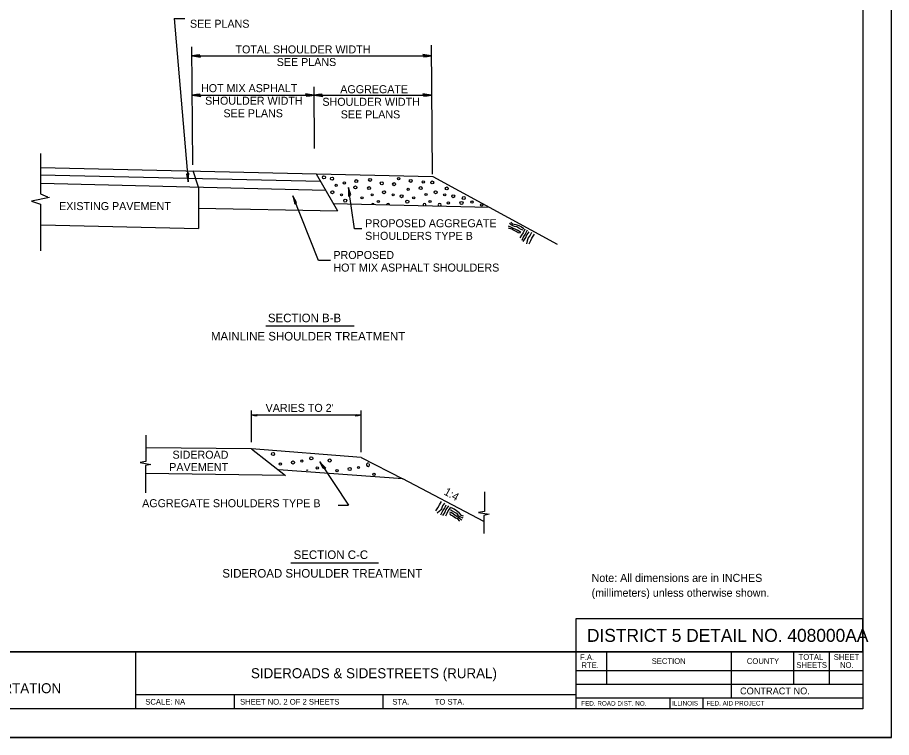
# Model space of a CAD drawing. Extents: x 99425 to 100785, y 99176 to 99628.
# Drawn here: x 100478.7 to 100784.6, y 99188.3 to 99440.3 of the extents above; entities that cross this region are included whole.
import ezdxf

# ---------------------------------------------------------------- set-up
doc = ezdxf.new("R2010")
doc.units = 0
for name, color, linetype in [('Aerial Survey_TIN', 7, 'Continuous'), ('Design_PR_Roadway Dimensions', 7, 'Continuous'), ('Level 35', 7, 'Continuous'), ('Level 36', 7, 'Continuous'), ('Level 43', 7, 'Continuous'), ('Level 45', 7, 'Continuous'), ('Level 53', 7, 'Continuous'), ('Sheets_50 Reference Boundary', 7, 'Continuous'), ('Sheets_General Details', 7, 'Continuous'), ('Sheets_Printer Plotting Border', 7, 'Continuous'), ('Utilities_PR_Notes', 7, 'Continuous')]:
    doc.layers.add(name, color=color, linetype=linetype)

msp = doc.modelspace()

# ---------------------------------------------------------------- linework, layer by layer
at = {"layer": 'Aerial Survey_TIN'}
for points in [[(100655.62, 99365.86), (100654.99, 99366.09), (100654.16, 99366.52), (100653.45, 99366.99), (100652.66, 99367.12), (100651.88, 99367.43), (100650.9, 99368.13)], [(100651.37, 99368.65), (100651.92, 99368.07), (100653.05, 99367.86), (100654.18, 99367.47), (100655.08, 99367), (100655.94, 99366.46)], [(100650.4, 99367.34), (100651.19, 99367.03), (100651.98, 99366.71), (100652.95, 99366.21), (100653.81, 99365.85), (100654.41, 99365.54), (100654.89, 99365.19)], [(100654.59, 99364.78), (100653.98, 99364.9), (100653.27, 99365.37), (100652.3, 99365.88), (100651.74, 99366.26), (100650.54, 99366.51)], [(100656.31, 99366.26), (100655.72, 99364.95), (100655.06, 99364.05), (100654.48, 99363.12)], [(100657.13, 99365.83), (100656.39, 99364.41), (100655.77, 99363.59), (100655.18, 99362.28)], [(100655.67, 99361.93), (100656.56, 99363.27), (100656.96, 99364.21), (100657.46, 99364.81), (100657.8, 99365.29)], [(100658.56, 99365.09), (100658.12, 99364.08), (100657.47, 99363.18), (100657.27, 99362.81), (100657.03, 99362.17), (100656.87, 99361.12)], [(100657.81, 99361.1), (100658.32, 99362.26), (100658.75, 99363.09), (100658.98, 99363.35), (100659.64, 99364.43)], [(100625.07, 99267.65), (100625.82, 99268.68), (100626.32, 99269.46), (100626.43, 99269.79), (100627.04, 99270.9)], [(100628.15, 99270.29), (100627.49, 99269.41), (100627.04, 99268.4), (100626.82, 99268.04), (100626.38, 99267.52), (100625.55, 99266.84)], [(100626.85, 99266.21), (100627.57, 99267.66), (100628.19, 99268.47), (100628.46, 99269.2), (100628.7, 99269.74)], [(100629.51, 99269.43), (100628.64, 99268.08), (100628.24, 99267.13), (100627.4, 99265.97)], [(100630.29, 99268.93), (100629.44, 99267.76), (100629, 99266.75), (100628.48, 99265.78)], [(100629.86, 99266.7), (100630.27, 99266.23), (100631.03, 99265.85), (100631.95, 99265.26), (100632.57, 99264.97), (100633.38, 99264.05)], [(100634.17, 99264.35), (100633.51, 99264.87), (100632.84, 99265.4), (100631.92, 99265.99), (100631.18, 99266.56), (100630.61, 99266.92), (100630.07, 99267.17)], [(100630.28, 99268.13), (100630.8, 99267.7), (100631.59, 99267.2), (100632.34, 99266.81), (100632.85, 99266.19), (100633.51, 99265.67), (100634.6, 99265.17)], [(100634.82, 99265.83), (100634.05, 99266.03), (100633.3, 99266.9), (100632.4, 99267.68), (100631.54, 99268.23), (100630.64, 99268.7)]]:
    msp.add_lwpolyline(points, dxfattribs=at)
at = {"layer": 'Level 35'}
for p, q in [((100486.83, 99392.66), (100486.83, 99378.52)), ((100486.83, 99387.78), (100624.01, 99384.67)), ((100542.11, 99380.89), (100540.24, 99386.57)), ((100486.83, 99385.2), (100584.73, 99382.98)), ((100583.21, 99385.6), (100590.75, 99372.63)), ((100624.01, 99384.67), (100667.57, 99360.96)), ((100486.83, 99382.25), (100586.58, 99379.8)), ((100542.11, 99380.89), (100542.11, 99366.41)), ((100489.88, 99377.28), (100483.64, 99376.03)), ((100486.83, 99378.52), (100489.23, 99377.49)), ((100483.64, 99376.03), (100486.83, 99374.91)), ((100486.83, 99374.91), (100486.83, 99358.61)), ((100589.24, 99375.23), (100643.82, 99373.89)), ((100542.11, 99373.59), (100590.75, 99372.63)), ((100487.03, 99367.77), (100542.11, 99366.41)), ((100523.69, 99294.13), (100523.69, 99284.93)), ((100560.64, 99289.29), (100523.69, 99289.73)), ((100599, 99286.27), (100560.64, 99289.29)), ((100560.64, 99289.29), (100572.48, 99280.07)), ((100599, 99286.27), (100613.51, 99278.87)), ((100523.69, 99284.93), (100521.61, 99284.52)), ((100521.61, 99284.52), (100525.36, 99283.89)), ((100525.36, 99283.89), (100523.48, 99283.48)), ((100523.48, 99283.48), (100523.48, 99273.98)), ((100613.51, 99278.87), (100570.02, 99281.99)), ((100572.48, 99280.07), (100523.5, 99280.66)), ((100641.92, 99263.89), (100613.51, 99278.87)), ((100642.15, 99274.35), (100642.15, 99267.47)), ((100642.15, 99267.47), (100640.07, 99267.05)), ((100640.07, 99267.05), (100643.82, 99266.43)), ((100643.82, 99266.43), (100641.95, 99266.01)), ((100641.95, 99266.01), (100641.95, 99259.76))]:
    msp.add_line(p, q, dxfattribs=at)
for centre in [(100585.97, 99384.35), (100588.79, 99383.87), (100597.25, 99383.03), (100602.12, 99383.45), (100616.34, 99383.09), (100623.84, 99382.55), (100596.95, 99380.81), (100601.76, 99380.56), (100606.2, 99382.25), (100610.52, 99381.95), (100619.83, 99380.56), (100628.95, 99380.45), (100588.91, 99379.13), (100606.98, 99379.13), (100613.12, 99377.73), (100625.05, 99379.13), (100631.19, 99377.73), (100634.89, 99377.09), (100593.42, 99376.19), (100615.14, 99375.83), (100634.09, 99375.37)]:
    msp.add_circle(centre, 0.531, dxfattribs=at)
for centre, start, end in [((100603.08, 99374.67), 23.5902, 153.5954), ((100608.38, 99374.67), 8.8329, 168.3527), ((100621.15, 99374.67), 334.2272, 202.9585), ((100626.45, 99374.67), 317.4937, 219.6919)]:
    msp.add_arc(centre, 0.531, start, end, dxfattribs=at)
for centre in [(100612.09, 99383.85), (100620.73, 99382.71), (100590.24, 99381.57), (100593.13, 99382.37), (100615.45, 99380.13), (100592.1, 99378.21), (100599.31, 99377.18), (100602.85, 99378.21), (100610.17, 99378.21), (100617.39, 99377.18), (100621.69, 99378.33), (100628.24, 99378.21), (100605.01, 99375.89), (100623.08, 99375.89), (100629.49, 99375.39), (100637.77, 99375.69), (100641.13, 99374.67)]:
    msp.add_ellipse(centre, major_axis=(0, 0.387), ratio=0.998512, dxfattribs=at)
at = {"layer": 'Level 36'}
for centre in [(100568.16, 99287.51), (100575.16, 99284.57), (100581.55, 99286.02), (100587.99, 99285.26), (100594.99, 99282.31)]:
    msp.add_circle(centre, 0.554, dxfattribs=at)
for centre, start, end in [((100601.38, 99283.77), 74.5725, 29.6454), ((100580.1, 99281.37), 47.2688, 130.3729)]:
    msp.add_arc(centre, 0.554, start, end, dxfattribs=at)
for centre in [(100578.23, 99285.06), (100570.71, 99283.99), (100583.6, 99282.65), (100590.54, 99281.74), (100598.06, 99282.81), (100603.43, 99280.4)]:
    msp.add_ellipse(centre, major_axis=(0, 0.403), ratio=0.998512, dxfattribs=at)
at = {"layer": 'Level 43'}
for p, q in [((100540.1, 99388.69), (100539.78, 99430.02)), ((100623.92, 99385.5), (100623.58, 99430.61)), ((100539.81, 99426.85), (100623.6, 99426.85)), ((100582.66, 99394.37), (100582.5, 99416.06)), ((100539.91, 99413.08), (100623.6, 99413.08)), ((100560.64, 99291.69), (100560.64, 99302.74)), ((100599.02, 99301.07), (100560.64, 99301.07)), ((100599, 99288.15), (100599, 99302.74))]:
    msp.add_line(p, q, dxfattribs=at)
for points in [[(100542.56, 99426.81), (100542.47, 99427.22), (100541.31, 99427.05), (100539.81, 99426.85), (100541.41, 99426.63), (100542.81, 99426.39), (100542.56, 99426.81), (100542.44, 99427.08), (100540.81, 99426.85), (100542.59, 99426.54), (100542.33, 99426.89), (100541.58, 99426.84), (100542.3, 99426.73)], [(100620.85, 99426.89), (100620.94, 99426.48), (100622.1, 99426.66), (100623.6, 99426.85), (100622, 99427.07), (100620.6, 99427.32), (100620.85, 99426.89), (100620.97, 99426.62), (100622.59, 99426.85), (100620.82, 99427.17), (100621.08, 99426.82), (100621.83, 99426.86), (100621.11, 99426.97)], [(100579.79, 99413.12), (100579.88, 99412.71), (100581.04, 99412.88), (100582.54, 99413.08), (100580.94, 99413.3), (100579.54, 99413.54), (100579.79, 99413.12), (100579.91, 99412.85), (100581.54, 99413.08), (100579.76, 99413.39), (100580.02, 99413.04), (100580.77, 99413.09), (100580.05, 99413.2)], [(100620.85, 99413.12), (100620.94, 99412.71), (100622.1, 99412.88), (100623.6, 99413.08), (100622, 99413.3), (100620.6, 99413.54), (100620.85, 99413.12), (100620.97, 99412.85), (100622.59, 99413.08), (100620.82, 99413.39), (100621.08, 99413.04), (100621.83, 99413.09), (100621.11, 99413.2)], [(100542.67, 99413.04), (100542.58, 99413.45), (100541.41, 99413.27), (100539.91, 99413.08), (100541.51, 99412.86), (100542.91, 99412.61), (100542.67, 99413.04), (100542.54, 99413.31), (100540.92, 99413.08), (100542.7, 99412.76), (100542.43, 99413.11), (100541.69, 99413.07), (100542.41, 99412.96)], [(100585.3, 99413.04), (100585.2, 99413.45), (100584.04, 99413.27), (100582.54, 99413.08), (100584.14, 99412.86), (100585.54, 99412.61), (100585.3, 99413.04), (100585.17, 99413.31), (100583.55, 99413.08), (100585.32, 99412.76), (100585.06, 99413.11), (100584.32, 99413.07), (100585.03, 99412.96)], [(100562.48, 99301.1), (100562.42, 99300.82), (100561.64, 99300.94), (100560.64, 99301.07), (100561.71, 99301.22), (100562.64, 99301.38), (100562.48, 99301.1), (100562.4, 99300.92), (100561.31, 99301.07), (100562.5, 99301.28), (100562.32, 99301.05), (100561.83, 99301.08), (100562.3, 99301.15)], [(100597.18, 99301.04), (100597.24, 99301.32), (100598.02, 99301.2), (100599.02, 99301.07), (100597.95, 99300.93), (100597.02, 99300.76), (100597.18, 99301.04), (100597.26, 99301.23), (100598.35, 99301.07), (100597.16, 99300.86), (100597.34, 99301.1), (100597.83, 99301.06), (100597.35, 99300.99)]]:
    msp.add_lwpolyline(points, dxfattribs=at)
at = {"layer": 'Level 53'}
for p, q in [((100533.52, 99439.97), (100537.29, 99439.97)), ((100533.52, 99439.97), (100538.46, 99382.78)), ((100596.6, 99366.27), (100594.61, 99380.75)), ((100584.02, 99355.28), (100575.09, 99377.88)), ((100599.27, 99366.27), (100596.6, 99366.27)), ((100588.27, 99355.28), (100584.02, 99355.28)), ((100584.51, 99284.85), (100594.55, 99269.69)), ((100590.91, 99269.69), (100594.55, 99269.69))]:
    msp.add_line(p, q, dxfattribs=at)
for points in [[(100538.26, 99385.53), (100537.86, 99385.4), (100538.14, 99384.25), (100538.46, 99382.78), (100538.54, 99384.39), (100538.66, 99385.81), (100538.26, 99385.53), (100538, 99385.38), (100538.37, 99383.78), (100538.53, 99385.58), (100538.21, 99385.29), (100538.32, 99384.55), (100538.36, 99385.27)], [(100594.96, 99378.02), (100595.35, 99378.17), (100595.01, 99379.3), (100594.61, 99380.75), (100594.61, 99379.14), (100594.57, 99377.71), (100594.96, 99378.02), (100595.21, 99378.18), (100594.75, 99379.75), (100594.69, 99377.95), (100595, 99378.26), (100594.84, 99378.99), (100594.84, 99378.27)], [(100576.04, 99375.29), (100576.39, 99375.52), (100575.8, 99376.55), (100575.09, 99377.88), (100575.46, 99376.3), (100575.73, 99374.91), (100576.04, 99375.29), (100576.25, 99375.5), (100575.45, 99376.94), (100575.79, 99375.17), (100576.03, 99375.54), (100575.71, 99376.22), (100575.87, 99375.51)], [(100586.1, 99282.59), (100585.71, 99282.44), (100585.19, 99283.5), (100584.51, 99284.85), (100585.59, 99283.65), (100586.59, 99282.63), (100586.1, 99282.59), (100585.8, 99282.54), (100585.08, 99284.02), (100586.34, 99282.73), (100585.9, 99282.75), (100585.52, 99283.39), (100586.02, 99282.86)]]:
    msp.add_lwpolyline(points, dxfattribs=at)
at = {"layer": 'Sheets_50 Reference Boundary'}
msp.add_lwpolyline([(100144.57, 99618.33), (100774.57, 99618.33), (100774.57, 99218.34), (100144.57, 99218.34)], close=True, dxfattribs=at)
at = {"layer": 'Sheets_General Details'}
for p, q in [((100784.57, 99188.34), (100784.57, 99628.34)), ((100144.57, 99218.34), (100774.57, 99218.34)), ((100520.05, 99218.34), (100520.05, 99198.34)), ((100674.05, 99218.34), (100674.05, 99198.34)), ((100684.85, 99218.34), (100684.85, 99207.03)), ((100728.45, 99218.34), (100728.45, 99202.23)), ((100750.3, 99218.34), (100750.3, 99207.03)), ((100762.71, 99218.34), (100762.71, 99207.03)), ((100674.05, 99211.83), (100774.57, 99211.83)), ((100674.05, 99207.03), (100774.57, 99207.03)), ((100520.05, 99203.34), (100674.05, 99203.34)), ((100554.57, 99203.34), (100554.57, 99198.34)), ((100606.57, 99203.34), (100606.57, 99198.34)), ((100674.05, 99202.23), (100774.57, 99202.23)), ((100707, 99202.23), (100707, 99198.34)), ((100718.6, 99202.23), (100718.6, 99198.34)), ((100784.57, 99188.34), (100104.57, 99188.34))]:
    msp.add_line(p, q, dxfattribs=at)
for points in [[(100144.57, 99618.34), (100774.57, 99618.34), (100774.57, 99198.34), (100144.57, 99198.34)], [(100674.05, 99218.34), (100774.57, 99218.34), (100774.57, 99229.83), (100674.05, 99229.83)]]:
    msp.add_lwpolyline(points, close=True, dxfattribs=at)
at = {"layer": 'Sheets_Printer Plotting Border'}
msp.add_lwpolyline([(100104.57, 99188.34), (100784.57, 99188.34), (100784.57, 99628.34), (100104.57, 99628.34)], close=True, dxfattribs=at)
at = {"layer": 'Utilities_PR_Notes'}
for p, q in [((100565.65, 99332.43), (100596.5, 99332.43)), ((100605.04, 99249.35), (100574.43, 99249.35))]:
    msp.add_line(p, q, dxfattribs=at)

# ---------------------------------------------------------------- texts
at = {"layer": 'Design_PR_Roadway Dimensions'}
for s, p in [('TOTAL SHOULDER WIDTH', (100555.02, 99427.7)), ('SEE PLANS', (100569.44, 99423.3)), ('HOT MIX ASPHALT', (100542.95, 99414.15)), ('AGGREGATE', (100591.68, 99413.77)), ('SHOULDER WIDTH', (100544.39, 99409.75)), ('SHOULDER WIDTH', (100585.43, 99409.37)), ('SEE PLANS', (100550.8, 99405.35)), ('SEE PLANS', (100591.84, 99404.97))]:
    msp.add_text(s, height=2.8, dxfattribs=at).set_placement(p)
for s, rotation, p in [("VARIES TO 2'", 360, (100565.56, 99302.27)), ('1:4', 330.6968, (100627.68, 99273.52))]:
    msp.add_text(s, height=2.8, rotation=rotation, dxfattribs=at).set_placement(p)
at = {"layer": 'Level 45'}
for s, p in [('SECTION B-B', (100566.35, 99333.64)), ('MAINLINE SHOULDER TREATMENT', (100546.42, 99327.25)), ('SECTION C-C', (100575.34, 99250.8)), ('SIDEROAD SHOULDER TREATMENT', (100550.41, 99244.29))]:
    msp.add_text(s, height=3, dxfattribs=at).set_placement(p)
at = {"layer": 'Level 53'}
for s, p in [('SEE PLANS', (100539.08, 99436.68)), ('EXISTING PAVEMENT', (100493.29, 99372.88)), ('PROPOSED AGGREGATE', (100600.39, 99366.87)), ('SHOULDERS TYPE B', (100600.39, 99362.47)), ('PROPOSED', (100589.27, 99355.77)), ('HOT MIX ASPHALT SHOULDERS', (100589.27, 99351.37)), ('SIDEROAD', (100532.98, 99285.89)), ('PAVEMENT', (100531.84, 99281.57)), ('AGGREGATE SHOULDERS TYPE B', (100522.35, 99268.92))]:
    msp.add_text(s, height=2.8, dxfattribs=at).set_placement(p)
at = {"layer": 'Sheets_General Details'}
for s, height, p in [('Note: All dimensions are in INCHES', 2.8003, (100679.62, 99242.79)), ('(millimeters) unless otherwise shown.', 2.8003, (100679.62, 99237.59)), ('DISTRICT 5 DETAIL NO. 408000AA', 4.5381, (100677.99, 99221.81)), ('F.A. ', 2, (100675.6, 99215.44)), ('SECTION', 2, (100700.66, 99214.08)), ('COUNTY', 2, (100733.94, 99214.08)), ('SHEETS', 2, (100751.28, 99212.71)), ('TOTAL', 2, (100752.06, 99215.51)), ('SHEET', 2, (100764.36, 99215.51)), ('NO.', 2, (100766.56, 99212.71)), ('SIDEROADS & SIDESTREETS (RURAL)', 3.5, (100560.42, 99209.09)), ('RTE.', 2, (100676.06, 99212.64)), ('DEPARTMENT OF TRANSPORTATION', 3.5, (100409.5, 99203.84)), ('CONTRACT NO.      ', 2.4, (100731.56, 99203.43)), ('SCALE: NA ', 2, (100523.44, 99199.84)), ('SHEET NO. 2 OF 2 SHEETS', 2, (100556.61, 99199.84)), ('STA.            TO STA.            ', 2, (100609.87, 99199.84)), ('FED. ROAD DIST. NO.  ', 1.6, (100675.99, 99199.49)), ('ILLINOIS', 1.6, (100707.78, 99199.53)), ('FED. AID PROJECT', 1.6, (100719.81, 99199.53))]:
    msp.add_text(s, height=height, dxfattribs=at).set_placement(p)

doc.saveas('drawing.dxf')
